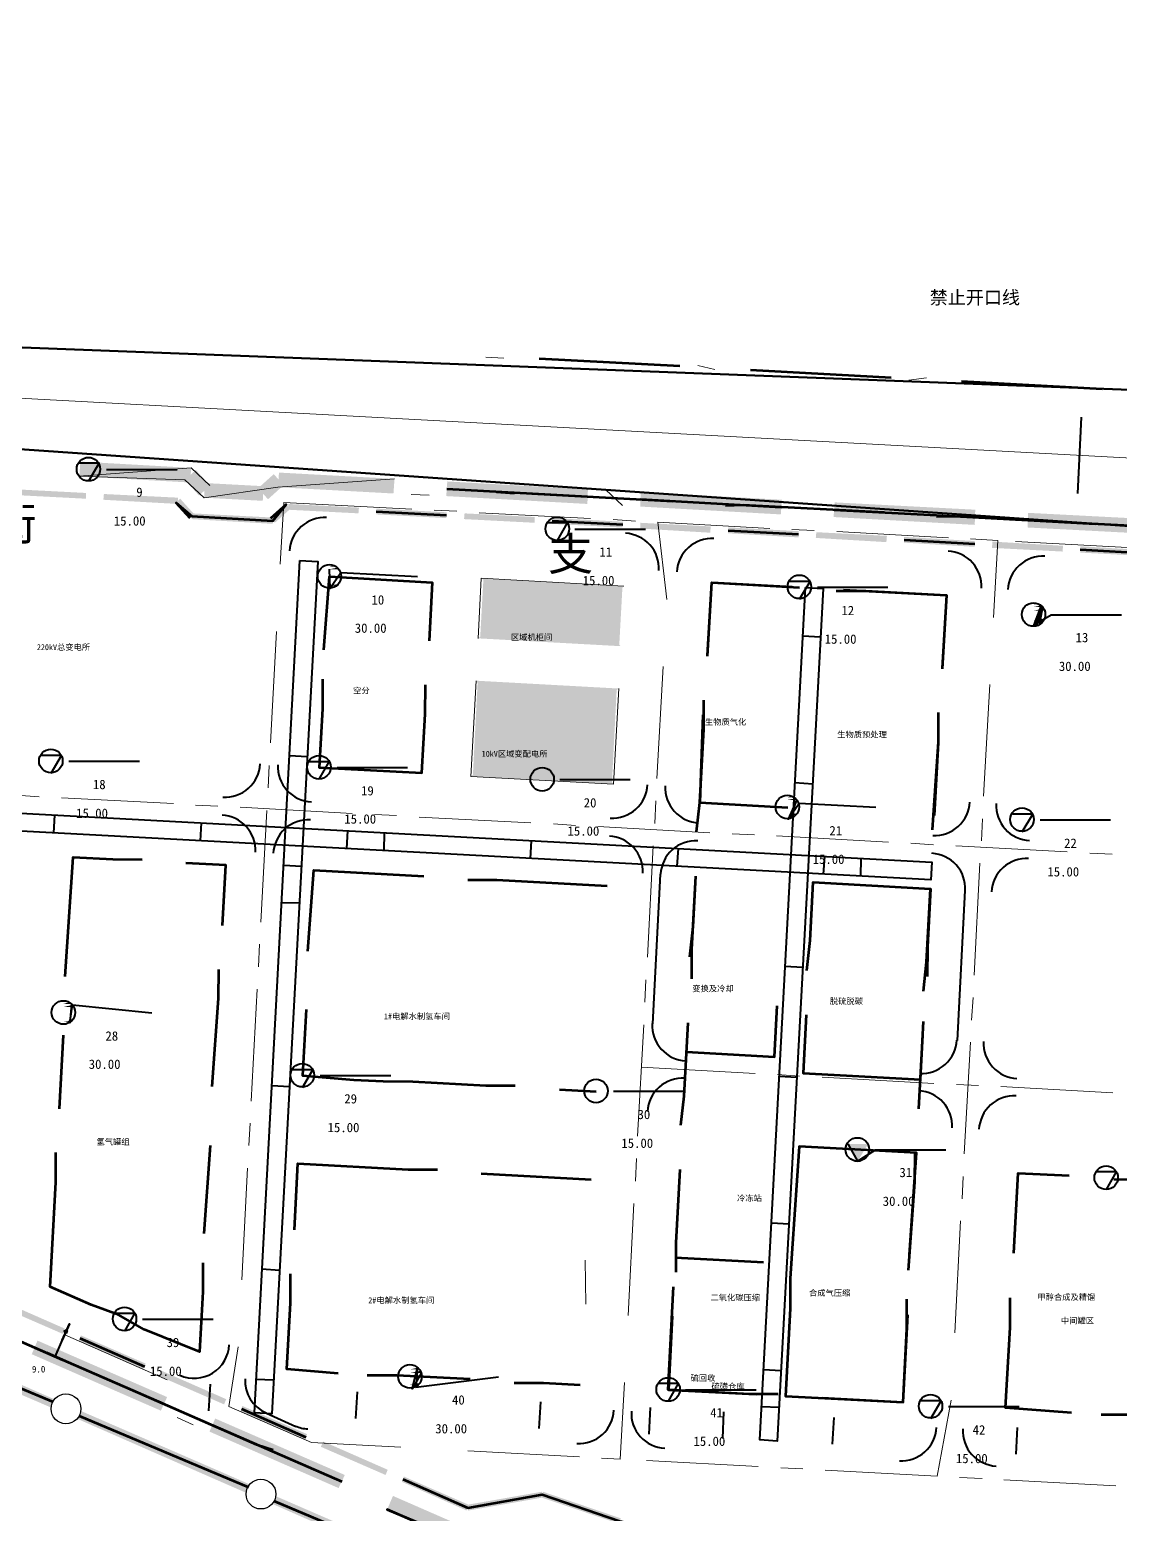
# Model space of a CAD drawing. Header units: metres. Extents: x 110 to 500, y 133 to 419.
# Drawn here: x 288.5 to 413.6, y 249.1 to 419.3 of the extents above; entities that cross this region are included whole.
import ezdxf

# ---------------------------------------------------------------- set-up
doc = ezdxf.new("R2010")
doc.units = ezdxf.units.M
for name, color, linetype in [('PDF_0', 7, 'Continuous'), ('PDF_0-道路边线', 7, 'Continuous'), ('PDF_0高压线', 7, 'Continuous'), ('PDF_c- 现状道路', 7, 'Continuous'), ('PDF_d-道路中心线', 7, 'Continuous'), ('PDF_DM-尺寸标注', 7, 'Continuous'), ('PDF_HY_BZ_CC', 7, 'Continuous'), ('PDF_ROAD-CENT', 7, 'Continuous'), ('PDF_ZT-二期EPC承包商范围线', 7, 'Continuous'), ('PDF_勘探点', 7, 'Continuous'), ('PDF_绿线', 7, 'Continuous')]:
    doc.layers.add(name, color=color, linetype=linetype)
doc.styles.add('CHINESE', font='宋体')

msp = doc.modelspace()

# ---------------------------------------------------------------- hatches: boundary and pattern name
at = {"layer": 'PDF_0'}
for points in [[(294.2, 368.06), (306.92, 367.34), (307.04, 369.02), (294.32, 369.74)], [(307.94, 365.84), (309.2, 366.98), (307.58, 368.78), (306.32, 367.64)], [(315.86, 365.42), (317.66, 367.04), (316.52, 368.3), (314.72, 366.68)], [(317, 366.8), (330.26, 366.08), (330.38, 367.76), (317.12, 368.48)], [(286.88, 365.9), (294.98, 365.48), (294.98, 366.14), (286.88, 366.56)], [(296.96, 365.36), (305.54, 364.88), (305.54, 365.6), (297.02, 366.02)], [(308.54, 365.6), (315.26, 365.24), (315.32, 366.92), (308.6, 367.28)], [(336.32, 365.78), (352.52, 364.88), (352.58, 366.56), (336.44, 367.46)], [(358.58, 364.58), (374.72, 363.68), (374.84, 365.36), (358.64, 366.26)], [(306.92, 363.26), (307.4, 363.68), (305.78, 365.48), (305.3, 365)], [(316.16, 363.2), (316.64, 362.72), (318.38, 364.28), (317.96, 364.82)], [(318.14, 364.22), (326.24, 363.8), (326.3, 364.46), (318.2, 364.88)], [(328.28, 363.68), (336.32, 363.26), (336.38, 363.92), (328.28, 364.34)], [(380.78, 363.38), (396.98, 362.48), (397.04, 364.22), (380.9, 365.06)], [(307.1, 363.14), (316.4, 362.6), (316.4, 363.32), (307.16, 363.8)], [(338.36, 363.14), (346.46, 362.72), (346.46, 363.38), (338.42, 363.8)], [(348.44, 362.6), (356.54, 362.18), (356.6, 362.84), (348.5, 363.26)], [(358.58, 362.06), (366.62, 361.58), (366.68, 362.3), (358.58, 362.72)], [(403.04, 362.18), (419.18, 361.34), (419.3, 363.02), (403.1, 363.86)], [(368.66, 361.52), (376.76, 361.04), (376.76, 361.76), (368.72, 362.18)], [(378.74, 360.98), (386.84, 360.5), (386.9, 361.22), (378.8, 361.64)], [(388.88, 360.44), (396.98, 359.96), (396.98, 360.62), (388.88, 361.1)], [(398.96, 359.84), (407.06, 359.42), (407.12, 360.08), (399.02, 360.56)], [(409.1, 359.3), (417.14, 358.88), (417.2, 359.54), (409.1, 360.02)], [(340.22, 349.64), (339.98, 349.46), (356.36, 348.56), (356.18, 348.74), (356.54, 355.28), (356.72, 355.46), (340.34, 356.36), (340.58, 356.18)], [(339.38, 333.8), (339.14, 333.62), (355.52, 332.72), (355.34, 332.96), (355.88, 343.52), (356.12, 343.7), (339.74, 344.6), (339.92, 344.36)], [(292.28, 269.66), (292.52, 270.26), (285.14, 273.5), (284.84, 272.9)], [(292.58, 270.56), (293.06, 269.3), (292.58, 270.56), (293.06, 269.3)], [(301.52, 265.58), (301.82, 266.24), (294.38, 269.48), (294.14, 268.82)], [(303.56, 260.84), (304.28, 262.4), (289.4, 268.88), (288.74, 267.32)], [(291.5, 266.42), (291.02, 267.62), (291.5, 266.42), (291.02, 267.62)], [(310.82, 261.56), (311.06, 262.16), (303.68, 265.4), (303.38, 264.8)], [(320.06, 257.48), (320.36, 258.14), (312.92, 261.38), (312.68, 260.72)], [(323.96, 251.96), (324.68, 253.46), (309.8, 259.94), (309.14, 258.44)], [(329.36, 253.46), (329.6, 254.06), (322.22, 257.3), (321.92, 256.7)], [(338.66, 249.38), (338.9, 250.04), (331.46, 253.28), (331.22, 252.68)], [(338.06, 245.78), (338.72, 247.34), (330.2, 251.06), (329.54, 249.5)], [(338.72, 250.04), (338.84, 249.38), (347.42, 250.88), (347.3, 251.54)], [(356.12, 247.88), (356.36, 248.48), (347.42, 251.54), (347.24, 250.88)]]:
    msp.add_hatch(color=7, dxfattribs=at).paths.add_polyline_path(points)
at = {"layer": 'PDF_0高压线'}
for points in [[(287.06, 262.88), (290.96, 261.2), (291.32, 262.16), (287.48, 263.84), (274.04, 269.72), (273.62, 268.76)], [(309.5, 253.1), (313.34, 251.42), (313.76, 252.38), (309.92, 254.06), (294.44, 260.78), (294.02, 259.88)], [(331.88, 243.32), (335.78, 241.64), (336.14, 242.6), (332.3, 244.28), (316.82, 251), (316.46, 250.1)]]:
    msp.add_hatch(color=7, dxfattribs=at).paths.add_polyline_path(points)
at = {"layer": 'PDF_DM-尺寸标注'}
msp.add_hatch(color=7, dxfattribs=at).paths.add_polyline_path([(292.46, 269.66), (292.82, 269.66), (292.94, 270.02), (292.64, 270.2), (292.34, 270.02)])
at = {"layer": 'PDF_HY_BZ_CC'}
for points in [[(323.06, 356.54), (322.7, 349.76), (323.06, 356.54), (322.7, 349.76)], [(334.7, 355.7), (322.88, 356.36), (334.7, 355.7), (322.88, 356.36)], [(334.16, 349.16), (334.52, 355.88), (334.16, 349.16), (334.52, 355.88)], [(366.98, 355.82), (366.5, 347.42), (366.98, 355.82), (366.5, 347.42)], [(376.04, 355.22), (366.8, 355.7), (376.04, 355.22), (366.8, 355.7)], [(379.4, 355.04), (377.72, 355.1), (379.4, 355.04), (377.72, 355.1)], [(382.76, 354.8), (381.08, 354.92), (382.76, 354.8), (381.08, 354.92)], [(393.74, 354.26), (384.44, 354.74), (393.74, 354.26), (384.44, 354.74)], [(393.08, 345.98), (393.56, 354.44), (393.08, 345.98), (393.56, 354.44)], [(322.64, 348.08), (322.52, 346.4), (322.64, 348.08), (322.52, 346.4)], [(333.98, 345.8), (334.1, 347.48), (333.98, 345.8), (334.1, 347.48)], [(366.44, 345.74), (366.32, 344.06), (366.44, 345.74), (366.32, 344.06)], [(322.46, 344.72), (322.34, 343.04), (322.46, 344.72), (322.34, 343.04)], [(333.8, 342.44), (333.92, 344.12), (333.8, 342.44), (333.92, 344.12)], [(392.9, 342.62), (393.02, 344.3), (392.9, 342.62), (393.02, 344.3)], [(366.2, 342.38), (366.14, 340.7), (366.2, 342.38), (366.14, 340.7)], [(322.28, 341.36), (321.92, 334.64), (322.28, 341.36), (321.92, 334.64)], [(333.38, 334.04), (333.74, 340.76), (333.38, 334.04), (333.74, 340.76)], [(392.72, 339.26), (392.84, 340.94), (392.72, 339.26), (392.84, 340.94)], [(366.02, 339.02), (365.6, 330.62), (366.02, 339.02), (365.6, 330.62)], [(392.18, 329.18), (392.66, 337.58), (392.18, 329.18), (392.66, 337.58)], [(321.74, 334.82), (333.56, 334.16), (321.74, 334.82), (333.56, 334.16)], [(365.48, 328.94), (365.42, 327.2), (365.48, 328.94), (365.42, 327.2)], [(392, 325.82), (392.12, 327.5), (392, 325.82), (392.12, 327.5)], [(365.3, 325.52), (365.24, 323.84), (365.3, 325.52), (365.24, 323.84)], [(293.66, 324.32), (293, 312.32), (293.66, 324.32), (293, 312.32)], [(298.04, 323.96), (293.48, 324.2), (298.04, 323.96), (293.48, 324.2)], [(301.4, 323.78), (299.72, 323.84), (301.4, 323.78), (299.72, 323.84)], [(304.76, 323.54), (303.08, 323.66), (304.76, 323.54), (303.08, 323.66)], [(311, 323.24), (306.44, 323.48), (311, 323.24), (306.44, 323.48)], [(391.82, 322.4), (391.94, 324.14), (391.82, 322.4), (391.94, 324.14)], [(310.46, 316.52), (310.82, 323.42), (310.46, 316.52), (310.82, 323.42)], [(321.26, 322.82), (320.84, 315.26), (321.26, 322.82), (320.84, 315.26)], [(333.74, 322.04), (321.08, 322.7), (333.74, 322.04), (321.08, 322.7)], [(337.1, 321.8), (335.42, 321.92), (337.1, 321.8), (335.42, 321.92)], [(365.12, 322.16), (364.7, 313.76), (365.12, 322.16), (364.7, 313.76)], [(340.46, 321.62), (338.78, 321.74), (340.46, 321.62), (338.78, 321.74)], [(354.8, 320.9), (342.14, 321.56), (354.8, 320.9), (342.14, 321.56)], [(354.2, 313.46), (354.62, 321.08), (354.2, 313.46), (354.62, 321.08)], [(391.28, 312.32), (391.76, 320.72), (391.28, 312.32), (391.76, 320.72)], [(310.28, 313.16), (310.4, 314.84), (310.28, 313.16), (310.4, 314.84)], [(320.78, 313.58), (320.66, 311.9), (320.78, 313.58), (320.66, 311.9)], [(354.02, 310.1), (354.14, 311.78), (354.02, 310.1), (354.14, 311.78)], [(364.58, 312.08), (364.52, 310.4), (364.58, 312.08), (364.52, 310.4)], [(292.94, 310.64), (292.82, 308.96), (292.94, 310.64), (292.82, 308.96)], [(310.1, 309.8), (310.22, 311.48), (310.1, 309.8), (310.22, 311.48)], [(320.6, 310.22), (320.48, 308.54), (320.6, 310.22), (320.48, 308.54)], [(391.1, 308.96), (391.22, 310.64), (391.1, 308.96), (391.22, 310.64)], [(353.84, 306.74), (353.96, 308.42), (353.84, 306.74), (353.96, 308.42)], [(364.4, 308.72), (364.34, 307.04), (364.4, 308.72), (364.34, 307.04)], [(292.76, 307.28), (292.64, 305.6), (292.76, 307.28), (292.64, 305.6)], [(309.56, 299.72), (310.04, 308.12), (309.56, 299.72), (310.04, 308.12)], [(320.42, 306.86), (320, 299.3), (320.42, 306.86), (320, 299.3)], [(390.92, 305.6), (391.04, 307.28), (390.92, 305.6), (391.04, 307.28)], [(353.36, 297.5), (353.78, 305.06), (353.36, 297.5), (353.78, 305.06)], [(364.22, 305.36), (363.8, 296.9), (364.22, 305.36), (363.8, 296.9)], [(292.58, 303.92), (292.1, 295.46), (292.58, 303.92), (292.1, 295.46)], [(390.38, 295.52), (390.86, 303.92), (390.38, 295.52), (390.86, 303.92)], [(309.38, 296.36), (309.44, 298.04), (309.38, 296.36), (309.44, 298.04)], [(319.82, 299.48), (324.08, 299.24), (319.82, 299.48), (324.08, 299.24)], [(325.76, 299.12), (327.44, 299.06), (325.76, 299.12), (327.44, 299.06)], [(329.12, 298.94), (330.8, 298.88), (329.12, 298.94), (330.8, 298.88)], [(332.48, 298.76), (340.88, 298.34), (332.48, 298.76), (340.88, 298.34)], [(342.56, 298.22), (344.24, 298.16), (342.56, 298.22), (344.24, 298.16)], [(345.92, 298.04), (347.6, 297.98), (345.92, 298.04), (347.6, 297.98)], [(349.34, 297.86), (353.54, 297.62), (349.34, 297.86), (353.54, 297.62)], [(309.2, 293), (309.26, 294.68), (309.2, 293), (309.26, 294.68)], [(363.68, 295.22), (363.62, 293.54), (363.68, 295.22), (363.62, 293.54)], [(292.04, 293.78), (291.92, 292.1), (292.04, 293.78), (291.92, 292.1)], [(390.2, 292.1), (390.32, 293.78), (390.2, 292.1), (390.32, 293.78)], [(308.66, 282.86), (309.08, 291.26), (308.66, 282.86), (309.08, 291.26)], [(363.5, 291.86), (363.44, 290.18), (363.5, 291.86), (363.44, 290.18)], [(291.86, 290.42), (291.74, 288.74), (291.86, 290.42), (291.74, 288.74)], [(390.02, 288.74), (390.14, 290.42), (390.02, 288.74), (390.14, 290.42)], [(319.46, 289.16), (319.04, 281.6), (319.46, 289.16), (319.04, 281.6)], [(331.94, 288.32), (319.28, 289.04), (331.94, 288.32), (319.28, 289.04)], [(335.3, 288.14), (333.62, 288.26), (335.3, 288.14), (333.62, 288.26)], [(338.66, 287.96), (336.98, 288.08), (338.66, 287.96), (336.98, 288.08)], [(352.94, 287.18), (340.34, 287.9), (352.94, 287.18), (340.34, 287.9)], [(363.32, 288.5), (362.9, 280.1), (363.32, 288.5), (362.9, 280.1)], [(291.68, 287.06), (291.02, 275.06), (291.68, 287.06), (291.02, 275.06)], [(352.4, 279.8), (352.82, 287.36), (352.4, 279.8), (352.82, 287.36)], [(389.48, 278.66), (389.96, 287.06), (389.48, 278.66), (389.96, 287.06)], [(308.48, 279.5), (308.54, 281.18), (308.48, 279.5), (308.54, 281.18)], [(318.98, 279.92), (318.86, 278.24), (318.98, 279.92), (318.86, 278.24)], [(308.3, 276.14), (308.36, 277.82), (308.3, 276.14), (308.36, 277.82)], [(352.22, 276.44), (352.28, 278.12), (352.22, 276.44), (352.28, 278.12)], [(362.78, 278.42), (362.72, 276.74), (362.78, 278.42), (362.72, 276.74)], [(318.8, 276.56), (318.68, 274.88), (318.8, 276.56), (318.68, 274.88)], [(389.3, 275.3), (389.36, 276.98), (389.3, 275.3), (389.36, 276.98)], [(290.9, 275.24), (295.64, 273.14), (290.9, 275.24), (295.64, 273.14)], [(307.82, 267.56), (308.18, 274.46), (307.82, 267.56), (308.18, 274.46)], [(352.04, 273.08), (352.1, 274.76), (352.04, 273.08), (352.1, 274.76)], [(362.6, 275.06), (362.54, 273.38), (362.6, 275.06), (362.54, 273.38)], [(297.14, 272.48), (298.7, 271.82), (297.14, 272.48), (298.7, 271.82)], [(318.62, 273.2), (318.2, 265.58), (318.62, 273.2), (318.2, 265.58)], [(389.12, 271.94), (389.18, 273.62), (389.12, 271.94), (389.18, 273.62)], [(300.26, 271.16), (301.82, 270.44), (300.26, 271.16), (301.82, 270.44)], [(351.56, 263.84), (351.92, 271.4), (351.56, 263.84), (351.92, 271.4)], [(362.42, 271.64), (361.94, 263.24), (362.42, 271.64), (361.94, 263.24)], [(303.32, 269.78), (308.06, 267.74), (303.32, 269.78), (308.06, 267.74)], [(388.58, 261.8), (389, 270.26), (388.58, 261.8), (389, 270.26)], [(318.02, 265.76), (322.22, 265.58), (318.02, 265.76), (322.22, 265.58)], [(323.9, 265.46), (325.58, 265.4), (323.9, 265.46), (325.58, 265.4)], [(327.32, 265.28), (329, 265.22), (327.32, 265.28), (329, 265.22)], [(330.68, 265.1), (339.08, 264.68), (330.68, 265.1), (339.08, 264.68)], [(340.76, 264.56), (342.44, 264.44), (340.76, 264.56), (342.44, 264.44)], [(344.12, 264.38), (345.8, 264.26), (344.12, 264.38), (345.8, 264.26)], [(347.48, 264.2), (351.68, 263.96), (347.48, 264.2), (351.68, 263.96)], [(361.82, 263.42), (371.06, 262.94), (361.82, 263.42), (371.06, 262.94)], [(372.74, 262.82), (374.42, 262.76), (372.74, 262.82), (374.42, 262.76)], [(376.1, 262.64), (377.78, 262.58), (376.1, 262.64), (377.78, 262.58)], [(379.46, 262.46), (388.76, 261.98), (379.46, 262.46), (388.76, 261.98)]]:
    msp.add_hatch(color=7, dxfattribs=at).paths.add_polyline_path(points)
at = {"layer": 'PDF_ZT-二期EPC承包商范围线'}
for points in [[(366.14, 347.54), (366.62, 355.88), (366.14, 347.54), (366.62, 355.88)], [(366.8, 356), (376.88, 355.46), (366.8, 356), (376.88, 355.46)], [(377.06, 355.28), (376.58, 346.94), (377.06, 355.28), (376.58, 346.94)], [(382.1, 355.04), (381.68, 346.7), (382.1, 355.04), (381.68, 346.7)], [(393.74, 354.26), (381.92, 354.86), (393.74, 354.26), (381.92, 354.86)], [(393.08, 346.04), (393.56, 354.44), (393.08, 346.04), (393.56, 354.44)], [(365.96, 344.12), (366.08, 345.8), (365.96, 344.12), (366.08, 345.8)], [(376.52, 345.26), (376.4, 343.52), (376.52, 345.26), (376.4, 343.52)], [(381.56, 344.96), (381.5, 343.28), (381.56, 344.96), (381.5, 343.28)], [(392.9, 342.62), (393.02, 344.36), (392.9, 342.62), (393.02, 344.36)], [(365.78, 340.7), (365.9, 342.38), (365.78, 340.7), (365.9, 342.38)], [(376.34, 341.84), (376.22, 340.1), (376.34, 341.84), (376.22, 340.1)], [(381.38, 341.54), (381.32, 339.86), (381.38, 341.54), (381.32, 339.86)], [(392.72, 339.2), (392.84, 340.94), (392.72, 339.2), (392.84, 340.94)], [(365.24, 330.62), (365.72, 338.96), (365.24, 330.62), (365.72, 338.96)], [(376.16, 338.42), (375.68, 330.08), (376.16, 338.42), (375.68, 330.08)], [(381.2, 338.12), (380.72, 329.78), (381.2, 338.12), (380.72, 329.78)], [(392.18, 329.18), (392.66, 337.52), (392.18, 329.18), (392.66, 337.52)], [(375.5, 329.9), (365.42, 330.44), (375.5, 329.9), (365.42, 330.44)], [(380.6, 329.96), (392.36, 329.3), (380.6, 329.96), (392.36, 329.3)], [(365.12, 322.16), (364.82, 316.34), (365.12, 322.16), (364.82, 316.34)], [(375.08, 321.5), (364.94, 322.04), (375.08, 321.5), (364.94, 322.04)], [(374.6, 315.8), (374.9, 321.68), (374.6, 315.8), (374.9, 321.68)], [(378.62, 321.44), (378.26, 314.78), (378.62, 321.44), (378.26, 314.78)], [(391.88, 320.54), (378.44, 321.32), (391.88, 320.54), (378.44, 321.32)], [(391.4, 314.06), (391.76, 320.72), (391.4, 314.06), (391.76, 320.72)], [(364.76, 314.66), (364.64, 312.92), (364.76, 314.66), (364.64, 312.92)], [(374.42, 312.38), (374.48, 314.12), (374.42, 312.38), (374.48, 314.12)], [(378.14, 313.1), (378.08, 311.36), (378.14, 313.1), (378.08, 311.36)], [(391.22, 310.64), (391.28, 312.38), (391.22, 310.64), (391.28, 312.38)], [(364.58, 311.24), (364.46, 309.5), (364.58, 311.24), (364.46, 309.5)], [(374.24, 308.96), (374.3, 310.7), (374.24, 308.96), (374.3, 310.7)], [(377.96, 309.68), (377.9, 307.94), (377.96, 309.68), (377.9, 307.94)], [(391.04, 307.22), (391.1, 308.96), (391.04, 307.22), (391.1, 308.96)], [(364.34, 307.82), (364.04, 302), (364.34, 307.82), (364.04, 302)], [(373.82, 301.46), (374.12, 307.28), (373.82, 301.46), (374.12, 307.28)], [(377.78, 306.26), (377.42, 299.54), (377.78, 306.26), (377.42, 299.54)], [(390.56, 298.88), (390.92, 305.54), (390.56, 298.88), (390.92, 305.54)], [(363.92, 302.18), (374, 301.58), (363.92, 302.18), (374, 301.58)], [(377.3, 299.72), (390.74, 299), (377.3, 299.72), (390.74, 299)], [(368.06, 288.26), (368.24, 291.62), (368.06, 288.26), (368.24, 291.62)], [(368.42, 291.8), (373.46, 291.5), (368.42, 291.8), (373.46, 291.5)], [(373.64, 291.32), (373.46, 287.96), (373.64, 291.32), (373.46, 287.96)], [(376.1, 281.12), (376.64, 291.14), (376.1, 281.12), (376.64, 291.14)], [(376.82, 291.32), (390.32, 290.6), (376.82, 291.32), (390.32, 290.6)], [(390.44, 290.42), (389.9, 280.4), (390.44, 290.42), (389.9, 280.4)], [(373.28, 287.78), (368.18, 288.08), (373.28, 287.78), (368.18, 288.08)], [(402.14, 288.08), (401.66, 278.9), (402.14, 288.08), (401.66, 278.9)], [(407.78, 287.66), (401.96, 287.96), (407.78, 287.66), (401.96, 287.96)], [(411.2, 287.42), (409.52, 287.54), (411.2, 287.42), (409.52, 287.54)], [(414.62, 287.24), (412.94, 287.36), (414.62, 287.24), (412.94, 287.36)], [(362.42, 278.42), (362.84, 285.14), (362.42, 278.42), (362.84, 285.14)], [(362.96, 285.32), (373.1, 284.78), (362.96, 285.32), (373.1, 284.78)], [(373.28, 284.6), (372.86, 277.88), (373.28, 284.6), (372.86, 277.88)], [(375.92, 277.7), (376.04, 279.44), (375.92, 277.7), (376.04, 279.44)], [(372.74, 277.7), (362.6, 278.24), (372.74, 277.7), (362.6, 278.24)], [(389.84, 278.66), (389.72, 276.98), (389.84, 278.66), (389.72, 276.98)], [(375.74, 274.28), (375.8, 276.02), (375.74, 274.28), (375.8, 276.02)], [(401.54, 277.22), (401.48, 275.48), (401.54, 277.22), (401.48, 275.48)], [(361.64, 263.24), (362.24, 275.06), (361.64, 263.24), (362.24, 275.06)], [(362.42, 275.24), (372.56, 274.64), (362.42, 275.24), (372.56, 274.64)], [(372.68, 274.52), (372.08, 262.7), (372.68, 274.52), (372.08, 262.7)], [(389.66, 275.24), (389.54, 273.56), (389.66, 275.24), (389.54, 273.56)], [(375.08, 262.52), (375.62, 272.6), (375.08, 262.52), (375.62, 272.6)], [(401.36, 273.8), (401.3, 272.06), (401.36, 273.8), (401.3, 272.06)], [(389.48, 271.82), (388.88, 261.8), (389.48, 271.82), (388.88, 261.8)], [(401.18, 270.38), (400.7, 261.14), (401.18, 270.38), (400.7, 261.14)], [(371.9, 262.52), (361.82, 263.06), (371.9, 262.52), (361.82, 263.06)], [(388.76, 261.62), (375.26, 262.34), (388.76, 261.62), (375.26, 262.34)], [(400.52, 261.32), (406.34, 261.02), (400.52, 261.32), (406.34, 261.02)], [(408.08, 260.96), (409.76, 260.84), (408.08, 260.96), (409.76, 260.84)], [(411.5, 260.78), (413.18, 260.66), (411.5, 260.78), (413.18, 260.66)]]:
    msp.add_hatch(color=7, dxfattribs=at).paths.add_polyline_path(points)
at = {"layer": 'PDF_勘探点'}
for points in [[(322.88, 357.68), (323.6, 357.68), (323.36, 357.8)], [(322.88, 357.38), (323.96, 357.38), (323.78, 357.56)], [(322.94, 355.52), (323.78, 355.52), (323.96, 355.7)], [(322.94, 355.34), (323.6, 355.34), (323.78, 355.52)], [(403.7, 353.36), (404.42, 353.36), (404.18, 353.48)], [(403.76, 353.06), (404.78, 353.06), (404.6, 353.24)], [(403.76, 352.64), (405.02, 352.64), (404.9, 352.88)], [(403.76, 351.5), (404.9, 351.5), (405.02, 351.74)], [(403.76, 351.14), (404.6, 351.14), (404.78, 351.32)], [(375.5, 331.22), (376.22, 331.22), (375.98, 331.34)], [(375.5, 330.92), (376.58, 330.92), (376.4, 331.1)], [(375.56, 329.18), (376.58, 329.18), (376.7, 329.42)], [(375.56, 328.88), (376.22, 328.88), (376.4, 329.06)], [(292.4, 307.52), (293.3, 307.52), (293.06, 307.7)], [(292.4, 307.16), (293.6, 307.16), (293.42, 307.4)], [(292.4, 305.48), (293.3, 305.48), (293.48, 305.66)], [(292.46, 305.24), (292.88, 305.24), (293.12, 305.36)], [(382.4, 291.44), (384.74, 291.44), (383.54, 289.46)], [(332.18, 265.58), (333.2, 265.58), (333.02, 265.76)], [(332.18, 265.16), (333.44, 265.16), (333.32, 265.4)], [(332.18, 263.84), (333.2, 263.84), (333.38, 264.02)], [(332.18, 263.54), (332.84, 263.54), (333.08, 263.66)]]:
    msp.add_hatch(color=7, dxfattribs=at).paths.add_polyline_path(points)
at = {"layer": 'PDF_绿线'}
for points in [[(347, 381.74), (363.14, 380.9), (347, 381.74), (363.14, 380.9)], [(371.24, 380.42), (387.38, 379.58), (371.24, 380.42), (387.38, 379.58)], [(395.48, 379.16), (411.62, 378.26), (395.48, 379.16), (411.62, 378.26)], [(346.16, 366.26), (362.36, 365.36), (346.16, 366.26), (362.36, 365.36)], [(370.4, 364.94), (386.6, 364.1), (370.4, 364.94), (386.6, 364.1)], [(394.64, 363.62), (410.84, 362.78), (394.64, 363.62), (410.84, 362.78)], [(275.06, 274.4), (292.34, 266.84), (275.06, 274.4), (292.34, 266.84)], [(299.78, 263.6), (314.6, 257.12), (299.78, 263.6), (314.6, 257.12)], [(292.16, 255.92), (306.98, 249.44), (292.16, 255.92), (306.98, 249.44)], [(321.98, 253.94), (339.26, 246.38), (321.98, 253.94), (339.26, 246.38)]]:
    msp.add_hatch(color=7, dxfattribs=at).paths.add_polyline_path(points)

# ---------------------------------------------------------------- linework, layer by layer
at = {"layer": 'PDF_0', "color": 7, "lineweight": 40}
msp.add_lwpolyline([(408.8, 366.08), (409.22, 374.84)], dxfattribs=at)
at = {"layer": 'PDF_0', "color": 1, "lineweight": 0}
for points in [[(317, 366.8), (330.38, 367.76), (317, 366.8), (308.54, 365.6), (306.32, 367.64), (294.2, 368.06), (307.04, 369.02), (309.2, 366.98)], [(354.62, 366.5), (356.54, 364.7)], [(332.3, 365.96), (334.34, 365.9)], [(307.28, 259.22), (305.42, 260.06)]]:
    msp.add_lwpolyline(points, dxfattribs=at)
at = {"layer": 'PDF_0', "color": 1, "lineweight": 211}
for points in [[(336.38, 366.62), (352.55, 365.72)], [(358.61, 365.42), (374.78, 364.52)], [(380.84, 364.22), (397.01, 363.35)], [(403.07, 363.02), (419.24, 362.18)], [(289.07, 268.1), (303.92, 261.62)], [(309.47, 259.19), (324.32, 252.71)], [(355.04, 244.46), (347.24, 247.28), (338.06, 245.78), (329.54, 249.5), (338.54, 245.72), (346.82, 247.28), (355.34, 245.27), (375.74, 239.21), (393.53, 233.39), (396.26, 232.64), (407.96, 221.84), (414.62, 214.1), (430.19, 206.51)]]:
    msp.add_lwpolyline(points, dxfattribs=at)
at = {"layer": 'PDF_0', "color": 2, "lineweight": 120}
for points in [[(306.92, 363.26), (305.3, 365), (307.13, 363.47), (316.4, 362.96), (317.96, 364.82), (316.16, 363.2)], [(328.28, 364.01), (336.35, 363.59)], [(348.47, 362.93), (356.57, 362.51)], [(368.69, 361.85), (376.76, 361.4)], [(388.88, 360.77), (396.98, 360.29)], [(409.1, 359.66), (417.17, 359.21)], [(294.26, 269.15), (301.67, 265.91)], [(312.8, 261.05), (320.21, 257.81)], [(331.34, 252.98), (338.78, 249.71), (347.33, 251.21), (356.24, 248.18), (360.74, 247.22)]]:
    msp.add_lwpolyline(points, dxfattribs=at)
at = {"layer": 'PDF_0', "color": 2, "lineweight": 40}
for points in [[(319.52, 358.4), (321.56, 358.28), (316.28, 260.48), (314.3, 260.6)], [(377.54, 355.28), (379.58, 355.16), (374.3, 257.36), (372.32, 257.48)], [(266.72, 328.46), (266.78, 330.5), (392.06, 323.78), (391.94, 321.74)]]:
    msp.add_lwpolyline(points, close=True, dxfattribs=at)
at = {"layer": 'PDF_0', "color": 4, "lineweight": 0}
for points in [[(339.98, 349.46), (340.34, 356.36), (356.72, 355.46)], [(339.74, 344.6), (339.14, 333.62), (355.52, 332.72), (356.12, 343.7)]]:
    msp.add_lwpolyline(points, dxfattribs=at)
at = {"layer": 'PDF_0', "color": 2, "lineweight": 40}
for points in [[(377.24, 349.76), (379.28, 349.64)], [(318.32, 336.02), (320.36, 335.9)], [(376.34, 332.9), (378.38, 332.78)], [(291.26, 327.14), (291.38, 329.18)], [(308.12, 326.24), (308.24, 328.28)], [(324.92, 325.34), (325.04, 327.38)], [(329.18, 325.1), (329.24, 327.14)], [(345.98, 324.2), (346.1, 326.24)], [(362.84, 323.3), (362.96, 325.34)], [(379.64, 322.4), (379.76, 324.44)], [(383.9, 322.16), (383.96, 324.2)], [(317.66, 323.42), (319.7, 323.3)], [(317.42, 319.16), (319.46, 319.1)], [(375.2, 311.84), (377.24, 311.72)], [(316.28, 298.16), (318.32, 298.04)], [(374.54, 299.24), (376.58, 299.12)], [(373.64, 282.38), (375.68, 282.26)], [(315.14, 277.1), (317.18, 276.98)], [(372.74, 265.58), (374.78, 265.46)], [(309.08, 260.84), (309.26, 263.9)], [(314.48, 264.44), (316.52, 264.38)], [(325.94, 259.94), (326.12, 263)], [(347, 258.8), (347.18, 261.86)], [(359.6, 258.14), (359.78, 261.2)], [(368.06, 257.66), (368.18, 260.72)], [(372.5, 261.32), (374.54, 261.26)], [(380.66, 257), (380.84, 260.06)], [(401.72, 255.86), (401.9, 258.92)]]:
    msp.add_lwpolyline(points, dxfattribs=at)
at = {"layer": 'PDF_0', "color": 7, "lineweight": 40}
for points in [[(292.22, 268.94), (293.06, 270.8)], [(290.48, 267.5), (292.34, 266.66)]]:
    msp.add_lwpolyline(points, close=True, dxfattribs=at)
at = {"layer": 'PDF_0-道路边线', "color": 3, "lineweight": 40}
for points in [[(360.02, 305.24), (360.92, 322.4)], [(395, 303.32), (395.9, 320.54)], [(315.68, 260.54), (319.04, 259.04)]]:
    msp.add_lwpolyline(points, dxfattribs=at)
for centre, start, end in [((322.37, 359.27), 86.918, 176.919), ((356.69, 357.47), -3.082, 86.919), ((366.83, 356.87), 86.918, 176.919), ((393.71, 355.43), -3.082, 86.919), ((404.81, 354.83), 86.918, 176.919), ((310.91, 335.27), -93.082, -3.081), ((321.05, 334.73), 176.918, -93.081), ((355.37, 332.87), -93.082, -3.081), ((365.51, 332.33), 176.918, -93.081), ((392.39, 330.89), -93.082, -3.081), ((403.49, 330.29), 176.918, -93.081), ((310.37, 325.13), -3.082, 86.919), ((320.51, 324.59), 86.918, 176.919), ((354.83, 322.73), -3.082, 86.919), ((364.97, 322.19), 86.918, 176.919), ((391.85, 320.75), -3.082, 86.919), ((402.95, 320.15), 86.918, 176.919), ((364.01, 305.03), 176.918, -93.081), ((390.89, 303.59), -93.082, -3.081), ((402.05, 302.99), 176.918, -93.081), ((363.47, 294.95), 86.918, 176.919), ((390.35, 293.51), -3.082, 86.919), ((401.51, 292.91), 86.918, 176.919), ((307.37, 268.61), -58.3346, -3.0811), ((307.37, 268.61), -113.5877, -58.3352), ((317.27, 264.29), 176.9176, -113.5868), ((351.53, 261.11), -93.082, -3.081), ((361.61, 260.57), 176.918, -93.081), ((320.63, 262.79), -113.5897, -93.0791), ((388.55, 259.13), -93.0817, -3.0813), ((399.65, 258.53), 176.9182, -93.0817)]:
    msp.add_arc(centre, 4.05, start, end, dxfattribs=at)
at = {"layer": 'PDF_0高压线', "color": 1, "lineweight": 211}
for points in [[(273.8, 268.76), (271.64, 268.88), (273.79, 269.14), (291.2, 261.84)], [(294.19, 260.24), (313.62, 252.06)], [(316.6, 250.46), (336.02, 242.28)]]:
    msp.add_lwpolyline(points, dxfattribs=at)
at = {"layer": 'PDF_0高压线', "color": 1}
for centre in [(292.67, 261.05), (315.05, 251.27)]:
    msp.add_circle(centre, 1.71, dxfattribs=at)
at = {"layer": 'PDF_c- 现状道路', "color": 4, "lineweight": 50}
msp.add_lwpolyline([(140.06, 381.38), (464.96, 358.85), (460.52, 144.95), (475.28, 419.3), (465.86, 376.04), (140.45, 388.46), (137, 419.3), (120.62, 142.46)], close=True, dxfattribs=at)
at = {"layer": 'PDF_d-道路中心线', "color": 1, "lineweight": 0}
msp.add_lwpolyline([(134, 385.28), (468.98, 367.22)], dxfattribs=at)
at = {"layer": 'PDF_DM-尺寸标注', "color": 7, "lineweight": 40}
msp.add_lwpolyline([(291.44, 267.02), (292.64, 269.84)], dxfattribs=at)
at = {"layer": 'PDF_HY_BZ_CC', "color": 2, "lineweight": 60}
for points in [[(322.28, 348.14), (322.91, 356.54), (334.7, 355.88), (334.34, 349.16)], [(366.32, 347.42), (366.8, 355.85), (376.04, 355.37)], [(381.08, 354.92), (384.47, 354.92), (393.74, 354.41), (393.26, 345.98)], [(322.1, 344.78), (322.1, 341.36), (321.74, 334.64), (333.53, 334.01), (333.89, 340.76), (333.92, 344.12)], [(365.06, 327.26), (365.42, 330.62), (365.87, 339.02), (365.9, 342.38)], [(392.12, 327.5), (392.81, 337.58), (392.84, 340.94)], [(364.52, 310.4), (364.52, 313.76), (364.97, 322.19)], [(338.78, 321.74), (342.14, 321.74), (354.8, 321.05)], [(391.1, 308.96), (391.46, 312.32), (391.91, 320.72)], [(320.24, 306.86), (319.82, 299.3), (325.7, 298.82), (329.06, 298.64), (332.48, 298.61), (340.88, 298.16), (344.24, 298.16)], [(363.26, 293.6), (363.62, 296.93), (364.07, 305.36)], [(390.56, 295.49), (391.01, 303.92)], [(389.36, 276.98), (390.11, 287.06), (390.14, 290.42)], [(318.89, 281.6), (319.28, 289.19), (331.94, 288.5), (335.3, 288.5)], [(340.34, 288.05), (352.97, 287.36)], [(362.72, 276.74), (362.72, 280.1), (363.17, 288.5)], [(323.9, 265.1), (318.02, 265.61), (318.44, 273.2), (318.44, 276.56)], [(379.46, 262.31), (388.76, 261.8), (389.18, 270.23), (389.18, 273.62)], [(362.24, 271.67), (361.82, 263.24), (371.06, 262.76), (374.42, 262.76)], [(327.26, 264.92), (330.65, 264.92), (339.08, 264.5)], [(344.12, 264.02), (347.48, 264.02), (351.68, 263.81)]]:
    msp.add_lwpolyline(points, dxfattribs=at)
at = {"layer": 'PDF_HY_BZ_CC', "color": 3, "lineweight": 60}
for points in [[(292.58, 310.64), (293.48, 324.35), (298.04, 324.11), (301.4, 324.08)], [(310.64, 316.52), (311, 323.42), (306.44, 323.66)], [(309.44, 298.04), (310.19, 308.12), (310.22, 311.48)], [(291.92, 295.49), (292.4, 303.92)], [(308.54, 281.18), (309.26, 291.26)]]:
    msp.add_lwpolyline(points, dxfattribs=at)
at = {"layer": 'PDF_HY_BZ_CC', "color": 2, "lineweight": 53}
for points in [[(320.42, 313.58), (321.11, 322.85), (333.74, 322.19)], [(349.31, 297.71), (353.51, 297.47)]]:
    msp.add_lwpolyline(points, dxfattribs=at)
at = {"layer": 'PDF_HY_BZ_CC', "color": 3, "lineweight": 70}
msp.add_lwpolyline([(308.36, 277.82), (308.36, 274.46), (308, 267.59), (301.64, 270.14), (298.7, 271.82), (295.55, 272.99), (290.84, 275.06), (291.5, 287.06), (291.5, 290.48)], dxfattribs=at)
at = {"layer": 'PDF_HY_BZ_CC', "color": 2, "lineweight": 0}
msp.add_lwpolyline([(352.28, 278.12), (352.34, 273.08)], dxfattribs=at)
at = {"layer": 'PDF_ROAD-CENT', "color": 6, "lineweight": 0}
for points in [[(317.24, 357.98), (317.66, 365.06), (332.36, 364.28)], [(334.94, 364.16), (337.52, 364.04)], [(340.1, 363.86), (352.88, 363.2)], [(355.46, 363.08), (358.04, 362.9)], [(361.64, 353.9), (360.62, 362.78), (373.46, 362.06)], [(375.98, 361.94), (378.56, 361.82)], [(381.14, 361.7), (393.98, 360.98)], [(399.14, 351.86), (399.62, 360.68), (396.5, 360.86)], [(401.66, 360.56), (414.5, 359.9)], [(316.16, 337.46), (316.82, 350.24)], [(360.5, 333.38), (361.22, 346.22)], [(398, 331.34), (398.72, 344.18)], [(315.86, 332.3), (315.98, 334.88)], [(287, 331.46), (289.58, 331.28)], [(292.16, 331.16), (305, 330.5)], [(307.52, 330.32), (310.1, 330.2)], [(360.26, 328.22), (360.38, 330.8)], [(312.68, 330.08), (325.52, 329.36)], [(315.02, 316.88), (315.74, 329.72)], [(328.1, 329.24), (330.62, 329.12)], [(333.2, 328.94), (346.04, 328.28)], [(397.76, 326.24), (397.88, 328.76)], [(348.62, 328.16), (351.14, 327.98)], [(353.72, 327.86), (366.56, 327.14)], [(369.14, 327.02), (371.72, 326.9)], [(359.42, 312.86), (360.08, 325.64)], [(374.24, 326.78), (387.08, 326.06)], [(389.66, 325.94), (392.24, 325.76)], [(394.82, 325.64), (407.6, 324.98)], [(396.92, 310.82), (397.58, 323.66)], [(410.18, 324.8), (412.76, 324.68)], [(314.78, 311.78), (314.9, 314.36)], [(359.12, 307.7), (359.24, 310.28)], [(313.94, 296.36), (314.6, 309.2)], [(396.62, 305.66), (396.8, 308.24)], [(358.28, 292.34), (359, 305.12)], [(395.78, 290.3), (396.5, 303.14)], [(358.7, 300.26), (371.78, 299.54)], [(374.36, 299.42), (376.88, 299.24)], [(379.46, 299.12), (392.3, 298.4)], [(394.88, 298.28), (397.4, 298.16)], [(399.98, 298.04), (412.82, 297.32)], [(313.64, 291.26), (313.82, 293.84)], [(358.04, 287.18), (358.16, 289.76)], [(312.86, 275.84), (313.52, 288.68)], [(395.54, 285.14), (395.66, 287.72)], [(357.2, 271.76), (357.86, 284.6)], [(394.7, 269.78), (395.36, 282.62)], [(292.52, 269.54), (304.28, 264.38)], [(312.44, 268.16), (311.36, 261.32), (320.84, 257.18), (331.1, 256.64)], [(354.14, 255.38), (356.3, 255.26), (356.78, 264.08)], [(379.82, 254), (392.66, 253.34), (394.28, 262.04)], [(338.78, 256.22), (351.62, 255.56)], [(359.3, 255.14), (372.14, 254.42)], [(374.72, 254.3), (377.24, 254.18)], [(395.24, 253.16), (397.82, 253.04)], [(400.34, 252.92), (413.18, 252.2)]]:
    msp.add_lwpolyline(points, dxfattribs=at)
at = {"layer": 'PDF_ZT-二期EPC承包商范围线', "color": 6, "lineweight": 60}
for points in [[(366.32, 347.51), (366.8, 355.85), (376.88, 355.31)], [(381.92, 355.04), (393.74, 354.41), (393.26, 346.04)], [(365.78, 340.7), (365.42, 330.62), (375.53, 330.05)], [(392.36, 329.15), (392.81, 337.52), (392.84, 340.94)], [(377.72, 311.36), (378.08, 314.78), (378.44, 321.47), (391.91, 320.72), (391.55, 314.06), (391.52, 310.64)], [(363.89, 302), (374, 301.43), (374.3, 307.28)], [(377.63, 306.26), (377.27, 299.57), (390.74, 298.85), (391.1, 305.51)], [(389.48, 278.72), (390.29, 290.42), (376.82, 291.14), (376.04, 279.44), (375.8, 276.02), (375.8, 272.57), (375.26, 262.52), (388.76, 261.8), (389.3, 271.85)], [(401.48, 278.9), (401.96, 288.11), (407.81, 287.81)], [(421.22, 272.72), (421.7, 277.82), (422.18, 287.03), (416.36, 287.33), (412.94, 287.36)], [(362.6, 278.42), (372.74, 277.88)], [(371.9, 262.7), (361.79, 263.24), (362.42, 275.06)], [(408.08, 260.6), (400.52, 261.17), (401.03, 270.38), (401.06, 273.8)], [(411.5, 260.42), (414.92, 260.39), (420.74, 260.09), (421.22, 269.3)]]:
    msp.add_lwpolyline(points, dxfattribs=at)
at = {"layer": 'PDF_ZT-二期EPC承包商范围线', "color": 6, "lineweight": 53}
msp.add_lwpolyline([(364.28, 312.92), (364.67, 316.34), (364.97, 322.19)], dxfattribs=at)
at = {"layer": 'PDF_勘探点', "color": 5, "lineweight": 40}
for points in [[(295.28, 367.52), (296.48, 369.56), (294.14, 369.56)], [(297.32, 368.84), (305.42, 368.84)], [(349.1, 360.68), (350.24, 362.72), (347.9, 362.72)], [(351.08, 362), (359.18, 362)], [(322.88, 357.38), (322.94, 355.16), (324.2, 357.02), (333.02, 356.54)], [(376.88, 353.96), (378.08, 356), (375.74, 356)], [(378.92, 355.34), (387.02, 355.34)], [(404.42, 351.02), (404.78, 353.06), (404, 350.84), (404.6, 353.24), (403.76, 351.02), (405.74, 352.16), (413.84, 352.16)], [(290.96, 333.98), (292.16, 336.02), (289.82, 336.02)], [(293, 335.36), (301.1, 335.36)], [(321.74, 333.32), (322.88, 335.3), (320.6, 335.3)], [(323.78, 334.64), (331.88, 334.64)], [(349.34, 333.26), (357.44, 333.26)], [(375.8, 328.76), (376.58, 330.92), (375.56, 328.7), (376.82, 330.56), (385.64, 330.08)], [(402.44, 327.26), (403.64, 329.3), (401.3, 329.3)], [(404.48, 328.64), (412.58, 328.64)], [(293.3, 307.52), (293.12, 305.36), (293.42, 307.4), (302.54, 306.5)], [(319.82, 297.92), (321.02, 299.96), (318.68, 299.96)], [(321.86, 299.3), (329.96, 299.3)], [(355.52, 297.5), (363.62, 297.5)], [(382.4, 291.44), (383.54, 289.46), (385.58, 290.78), (393.68, 290.78)], [(412.1, 286.22), (413.24, 288.26), (410.9, 288.26)], [(299.42, 269.96), (300.56, 272), (298.22, 272)], [(301.46, 271.34), (309.56, 271.34)], [(333.44, 265.16), (332.42, 263.36), (333.02, 265.76), (332.84, 263.54), (342.32, 264.74)], [(361.82, 261.92), (362.96, 263.96), (360.62, 263.96)], [(363.8, 263.24), (371.9, 263.24)], [(391.94, 259.94), (393.14, 261.98), (390.8, 261.98)], [(393.98, 261.32), (402.08, 261.32)]]:
    msp.add_lwpolyline(points, dxfattribs=at)
for centre in [(295.25, 368.87), (349.07, 362.03), (322.91, 356.57), (376.85, 355.37), (403.73, 352.19), (290.93, 335.39), (321.71, 334.67), (347.33, 333.29), (375.47, 330.11), (402.41, 328.67), (292.37, 306.53), (319.79, 299.33), (353.51, 297.53), (383.51, 290.81), (412.07, 287.57), (299.39, 271.37), (332.15, 264.77), (361.79, 263.27), (391.91, 261.35)]:
    msp.add_circle(centre, 1.35, dxfattribs=at)
at = {"layer": 'PDF_绿线', "color": 3, "lineweight": 0}
for points in [[(340.88, 381.74), (342.92, 381.62)], [(365.18, 380.78), (367.16, 380.3)], [(391.46, 379.34), (389.42, 379.1)], [(342.08, 366.14), (344.12, 366.02)]]:
    msp.add_lwpolyline(points, dxfattribs=at)
at = {"layer": 'PDF_绿线', "color": 3, "lineweight": 60}
for points in [[(347, 381.56), (363.14, 380.72)], [(371.24, 380.27), (387.38, 379.4)], [(395.48, 378.98), (411.62, 378.08)], [(346.16, 366.08), (362.33, 365.21)], [(368.36, 364.7), (370.4, 364.79), (386.57, 363.92)], [(392.6, 363.44), (394.64, 363.47), (410.81, 362.6)], [(259.82, 275.03), (275, 274.25), (292.28, 266.69)], [(299.69, 263.45), (314.54, 256.97), (316.46, 256.34)]]:
    msp.add_lwpolyline(points, dxfattribs=at)

# ---------------------------------------------------------------- texts
at = {"attachment_point": 7, "style": 'CHINESE'}
for s, insert, char_height in [('禁止开口线', (391.82, 387.64), 1.518), ('街', (284.12, 360.32), 3.77), ('支', (348.02, 356.84), 3.77), ('区域机柜间', (343.74, 349.17), 0.679), ('220kV总变电所', (289.33, 348.03), 0.679), ('空分', (325.63, 343.05), 0.679), ('生物质气化', (366.01, 339.45), 0.679), ('生物质预处理', (381.19, 338.01), 0.679), ('10kV区域变配电所', (340.39, 335.79), 0.679), ('变换及冷却', (364.56, 308.85), 0.679), ('脱硫脱碳', (380.35, 307.41), 0.679), ('1#电解水制氢车间', (329.17, 305.67), 0.679), ('氢气罐组', (296.17, 291.27), 0.679), ('冷冻站', (369.7, 284.81), 0.679), ('二氧化碳压缩', (366.64, 273.4), 0.679), ('合成气压缩', (377.95, 273.93), 0.679), ('甲醇合成及精馏', (404.17, 273.45), 0.679), ('2#电解水制氢车间', (327.37, 273.09), 0.679), ('中间罐区', (406.87, 270.75), 0.679), ('9.0', (288.76, 265.21), 0.755), ('硫回收', (364.36, 264.17), 0.679), ('硫磺仓库', (366.76, 263.21), 0.679)]:
    msp.add_mtext(s, dxfattribs=dict(at, insert=insert, char_height=char_height))
at = {"color": 5, "attachment_point": 7, "style": 'CHINESE'}
for s, insert, char_height in [('9', (300.74, 365.68), 1.07), ('15.00', (298.16, 362.38), 1.073), ('11', (353.9, 358.84), 1.073), ('15.00', (351.98, 355.54), 1.073), ('10', (327.74, 353.32), 1.073), ('12', (381.68, 352.12), 1.073), ('30.00', (325.82, 350.08), 1.073), ('15.00', (379.76, 348.82), 1.073), ('13', (408.56, 349), 1.073), ('30.00', (406.64, 345.7), 1.073), ('18', (295.76, 332.14), 1.073), ('19', (326.54, 331.42), 1.073), ('20', (352.1, 330.04), 1.073), ('15.00', (293.84, 328.84), 1.073), ('15.00', (324.62, 328.18), 1.073), ('15.00', (350.24, 326.8), 1.073), ('21', (380.3, 326.86), 1.073), ('22', (407.24, 325.42), 1.073), ('15.00', (378.38, 323.56), 1.073), ('15.00', (405.32, 322.12), 1.073), ('28', (297.2, 303.28), 1.073), ('30.00', (295.28, 300.04), 1.073), ('29', (324.62, 296.08), 1.073), ('30', (358.28, 294.28), 1.073), ('15.00', (322.7, 292.78), 1.073), ('15.00', (356.42, 290.98), 1.073), ('31', (388.34, 287.62), 1.073), ('30.00', (386.42, 284.32), 1.073), ('39', (304.22, 268.12), 1.073), ('15.00', (302.3, 264.82), 1.073), ('40', (336.98, 261.52), 1.073), ('41', (366.62, 260.08), 1.073), ('30.00', (335.06, 258.22), 1.073), ('42', (396.74, 258.1), 1.073), ('15.00', (364.7, 256.78), 1.073), ('15.00', (394.82, 254.8), 1.073)]:
    msp.add_mtext(s, dxfattribs=dict(at, insert=insert, char_height=char_height))

doc.saveas('drawing.dxf')
